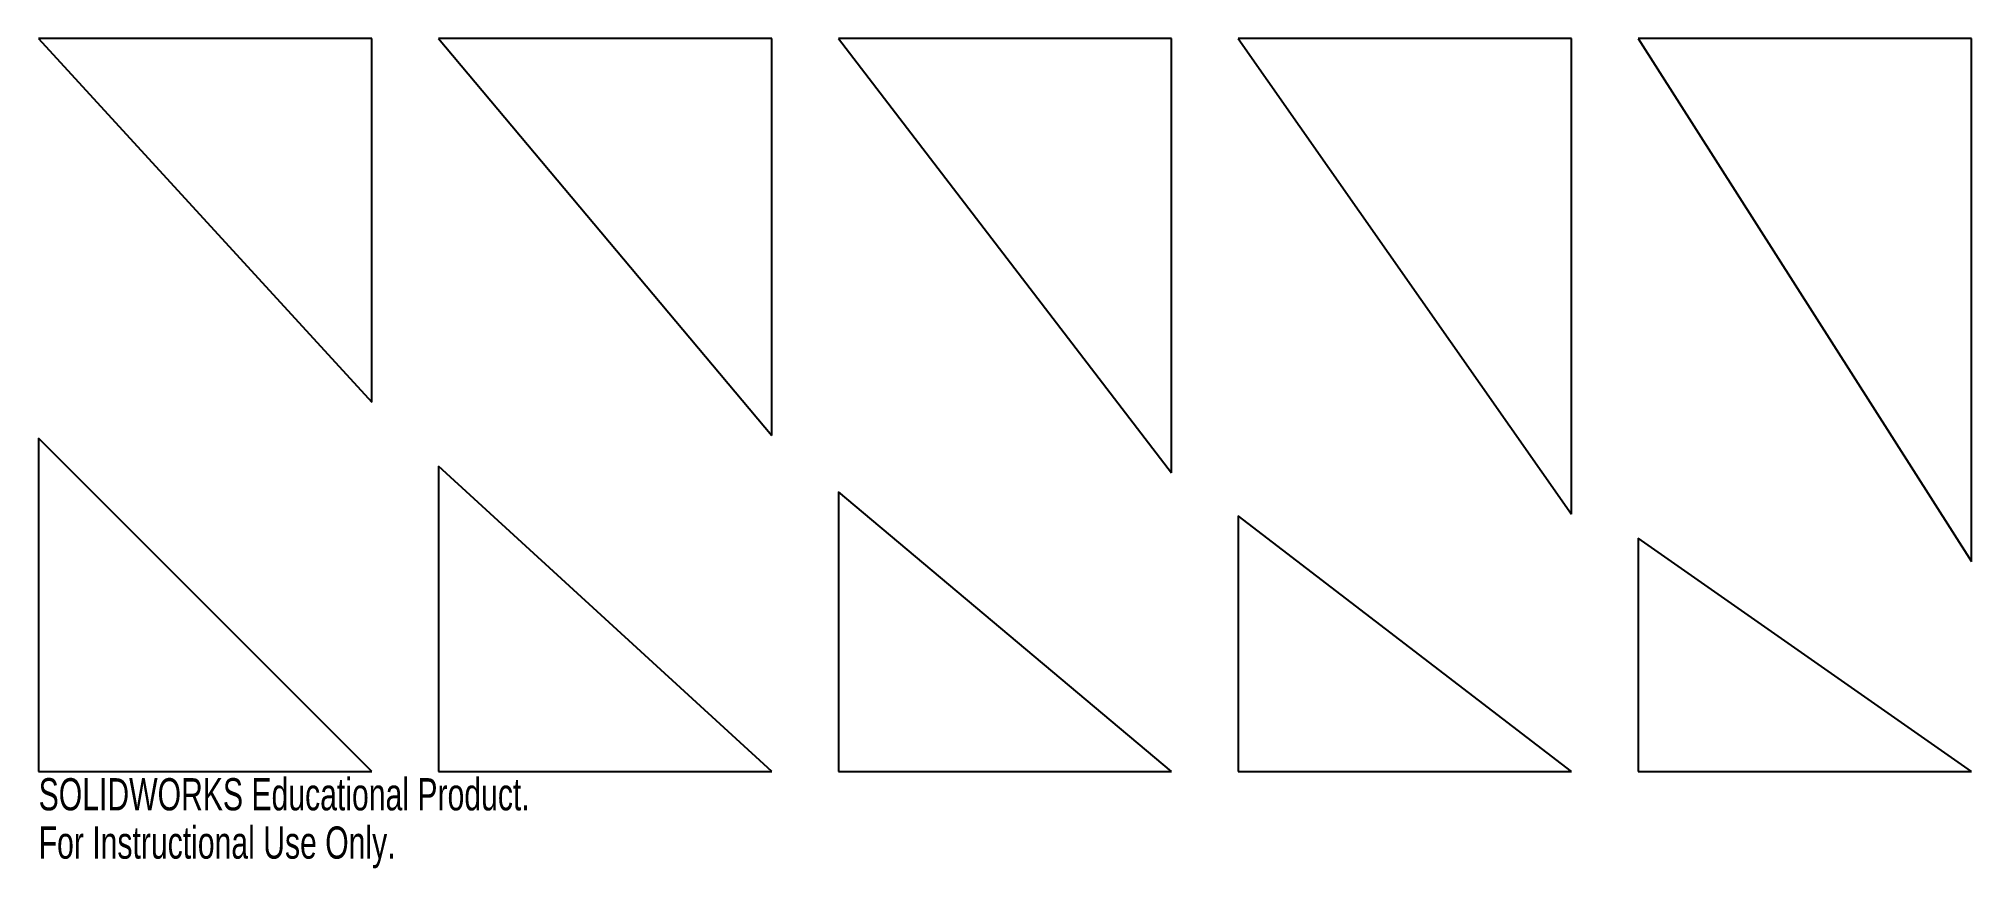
# Model space of a CAD drawing. Header units: millimetres. Extents: x 0 to 290, y -15 to 110.
import ezdxf

# ---------------------------------------------------------------- set-up
doc = ezdxf.new("R2010")
doc.units = ezdxf.units.MM
doc.styles.add('SLDTEXTSTYLE0', font='TXT', dxfattribs={"width": 0.7})

msp = doc.modelspace()

# ---------------------------------------------------------------- linework, layer by layer
at = {"color": 7, "linetype": 'Continuous', "lineweight": 25}
for p, q in [((0, 110), (50, 55.43)), ((50, 110), (0, 110)), ((50, 55.43), (50, 110)), ((60, 110), (110, 50.41)), ((110, 110), (60, 110)), ((110, 50.41), (110, 110)), ((120, 110), (170, 44.84)), ((170, 110), (120, 110)), ((170, 44.84), (170, 110)), ((180, 110), (230, 38.59)), ((230, 110), (180, 110)), ((230, 38.59), (230, 110)), ((240, 110), (290, 31.52)), ((290, 110), (240, 110)), ((290, 31.52), (290, 110)), ((0, 50), (0, 0)), ((50, 0), (0, 50)), ((60, 45.82), (60, 0)), ((110, 0), (60, 45.82)), ((120, 41.95), (120, 0)), ((170, 0), (120, 41.95)), ((230, 0), (180, 38.37)), ((180, 38.37), (180, 0)), ((290, 0), (240, 35.01)), ((240, 35.01), (240, 0)), ((0, 0), (50, 0)), ((60, 0), (110, 0)), ((120, 0), (170, 0)), ((180, 0), (230, 0)), ((240, 0), (290, 0))]:
    msp.add_line(p, q, dxfattribs=at)

# ---------------------------------------------------------------- texts
at = {"color": 7, "linetype": 'Continuous', "char_height": 4.8336, "attachment_point": 1, "style": 'SLDTEXTSTYLE0'}
for s, insert in [('SOLIDWORKS Educational Product.', (0, -1.02)), ('For Instructional Use Only.', (0, -8.27))]:
    msp.add_mtext(s, dxfattribs=dict(at, insert=insert))

doc.saveas('drawing.dxf')
